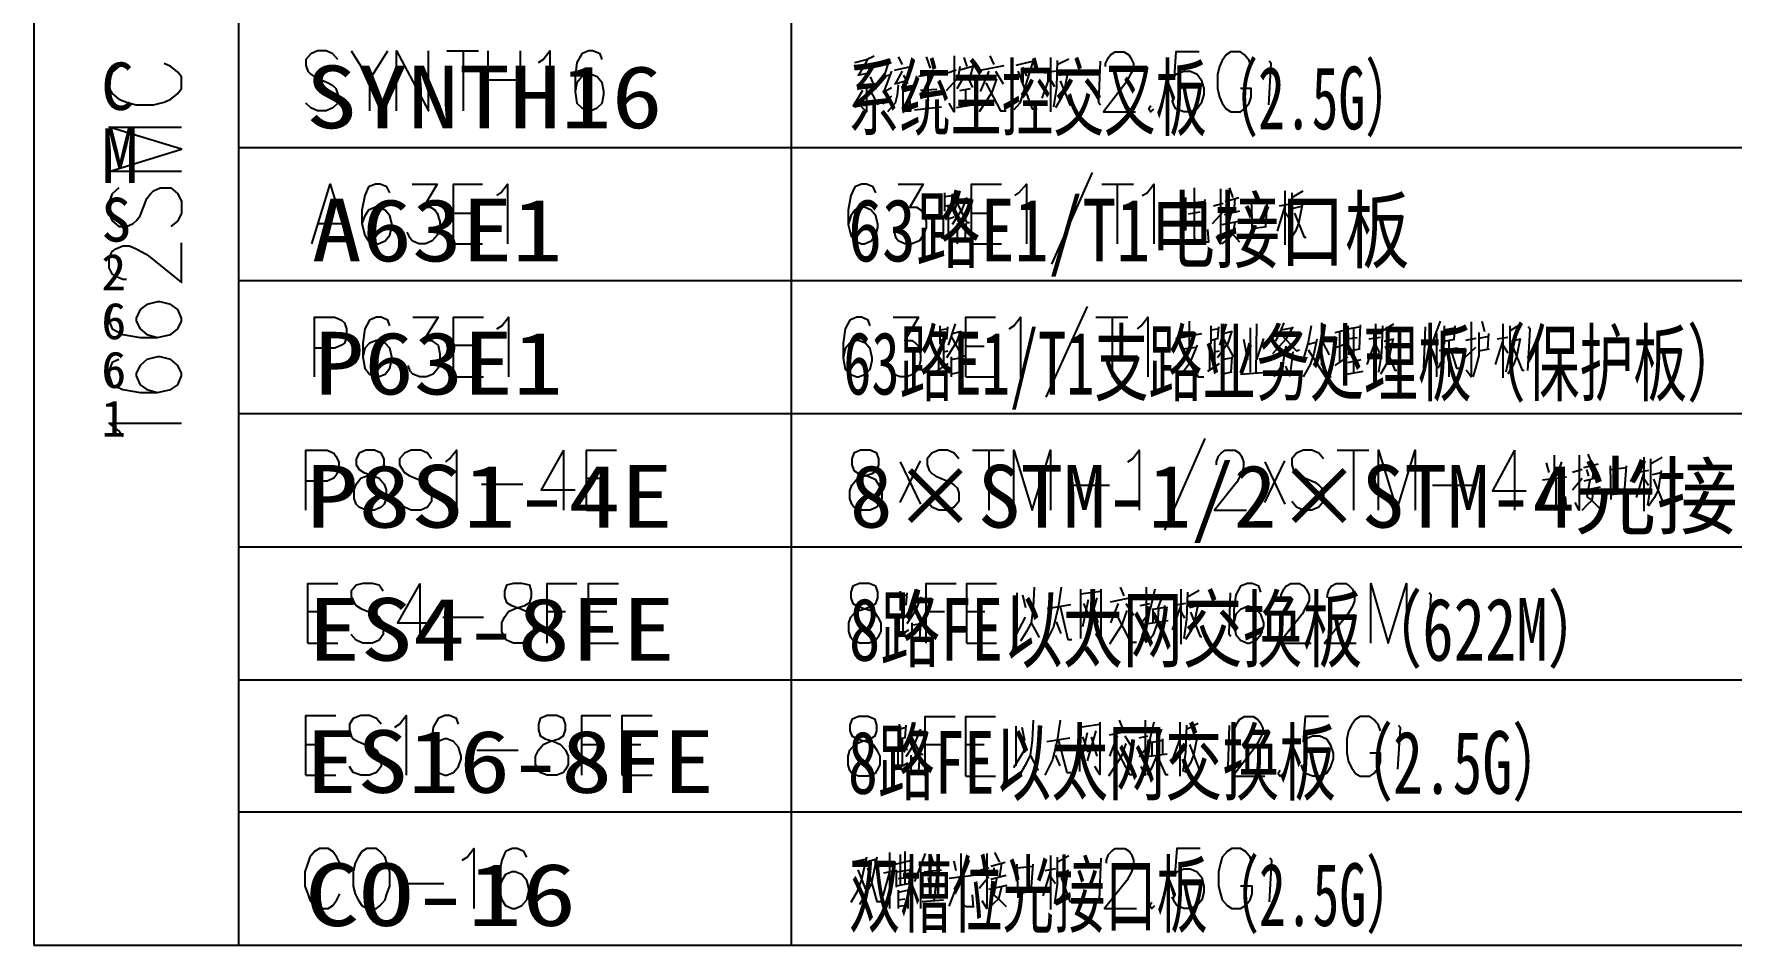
# Model space of a CAD drawing. Header units: metres. Extents: x 17 to 1264, y 17 to 859.
# Drawn here: x 804.8 to 1058.2, y 341.9 to 477.9 of the extents above; entities that cross this region are included whole.
import ezdxf

# ---------------------------------------------------------------- set-up
doc = ezdxf.new("R2010")
doc.units = ezdxf.units.M
for name, color, linetype in [('LINES', 7, 'Continuous'), ('POLYLINES', 4, 'Continuous'), ('TEXTS', 3, 'Continuous')]:
    doc.layers.add(name, color=color, linetype=linetype)

msp = doc.modelspace()

# ---------------------------------------------------------------- linework, layer by layer
at = {"layer": 'LINES'}
for p, q in [((804.81, 777.31), (804.81, 341.86)), ((835.34, 480.67), (835.34, 460.94)), ((917.85, 480.67), (917.85, 460.94)), ((866.44, 475.34), (871.19, 475.34)), ((868.89, 475.34), (868.89, 466.42)), ((872.63, 466.42), (872.63, 475.34)), ((877.39, 475.34), (877.39, 466.42)), ((927.35, 473.62), (929.08, 474.05)), ((929.23, 474.05), (927.93, 471.74)), ((929.08, 474.05), (930.23, 474.62)), ((932.54, 474.19), (931.67, 471.46)), ((933.83, 474.48), (934.41, 473.33)), ((938.01, 474.48), (938.59, 472.75)), ((943.63, 474.34), (944.06, 473.04)), ((947.51, 474.62), (948.09, 473.33)), ((956.59, 474.34), (956.59, 466.27)), ((957.59, 473.33), (959.32, 474.19)), ((927.79, 471.74), (929.23, 472.03)), ((929.95, 473.18), (928.07, 470.02)), ((929.66, 471.46), (930.52, 469.58)), ((932.54, 471.74), (931.53, 471.46)), ((932.83, 472.32), (931.67, 469.3)), ((933.26, 472.46), (935.71, 473.04)), ((934.41, 472.32), (933.4, 470.45)), ((935.27, 470.45), (934.7, 471.74)), ((936.86, 471.6), (939.88, 472.03)), ((938.3, 466.7), (938.3, 471.74)), ((942.47, 472.46), (941.18, 472.03)), ((943.05, 473.04), (942.76, 471.17)), ((944.92, 473.04), (943.05, 472.46)), ((944.06, 471.74), (944.92, 469.87)), ((944.63, 471.6), (945.07, 473.18)), ((946.07, 472.46), (949.67, 473.18)), ((947.37, 472.32), (946.07, 469.3)), ((948.38, 472.32), (949.53, 470.45)), ((953.85, 473.76), (951.4, 473.18)), ((952.41, 472.9), (952.99, 471.6)), ((956.59, 471.89), (955.29, 468.29)), ((957.31, 472.32), (955.58, 472.03)), ((957.88, 471.74), (959.03, 472.03)), ((854.92, 471.02), (854.92, 466.42)), ((872.63, 471.02), (877.39, 471.02)), ((928.51, 469.44), (927.07, 466.99)), ((927.79, 469.87), (930.09, 470.45)), ((929.66, 469.44), (930.81, 467.28)), ((931.53, 469.15), (932.83, 469.87)), ((933.26, 470.45), (934.99, 470.88)), ((939.59, 469.58), (937.15, 469.44)), ((941.03, 469.44), (942.47, 471.02)), ((943.05, 469.44), (944.63, 469.73)), ((943.91, 466.99), (943.91, 469.58)), ((956.59, 471.02), (957.16, 470.02)), ((932.83, 468.58), (931.53, 467.42)), ((936.28, 466.56), (940.31, 466.99)), ((945.07, 467.28), (942.47, 466.85)), ((835.34, 460.94), (924.04, 460.94)), ((835.34, 460.94), (835.34, 441.07)), ((917.85, 460.94), (917.85, 441.07)), ((924.04, 460.94), (1104.76, 460.94)), ((962.78, 457.2), (956.73, 443.52)), ((940.75, 454.18), (940.75, 451.44)), ((940.75, 453.6), (941.9, 453.74)), ((941.9, 454.03), (941.75, 452.3)), ((943.05, 454.46), (942.19, 451.3)), ((964.22, 455.47), (968.97, 455.47)), ((966.52, 455.47), (966.52, 446.54)), ((983.23, 454.9), (983.8, 453.46)), ((991.58, 454.46), (991.58, 446.4)), ((992.59, 453.46), (994.31, 454.46)), ((867.45, 451.15), (870.19, 451.15)), ((941.9, 452.3), (940.75, 452.16)), ((941.32, 452.16), (941.32, 448.13)), ((943.19, 451.44), (941.9, 449.42)), ((942.62, 453.02), (943.91, 453.31)), ((944.06, 453.46), (943.19, 451.3)), ((944.78, 451.15), (947.51, 451.15)), ((976.75, 453.46), (976.75, 448.56)), ((976.75, 452.59), (979.48, 452.88)), ((977.18, 451.01), (978.91, 451.3)), ((979.63, 453.17), (979.19, 449.71)), ((980.78, 449.57), (982.36, 451.3)), ((982.36, 452.59), (980.92, 452.16)), ((984.81, 451.44), (982.51, 450.86)), ((982.65, 452.88), (984.67, 453.46)), ((983.51, 451.01), (982.94, 448.56)), ((983.37, 451.58), (983.08, 452.59)), ((984.09, 453.31), (983.95, 451.3)), ((986.54, 453.17), (986.68, 448.13)), ((986.54, 452.59), (988.84, 452.88)), ((988.7, 449.14), (988.99, 453.17)), ((991.58, 452.16), (990.43, 448.42)), ((992.3, 452.45), (990.71, 452.16)), ((991.58, 451.3), (992.3, 450.29)), ((992.87, 451.87), (994.03, 452.16)), ((847.29, 449.57), (850.75, 449.57)), ((940.31, 447.41), (942.19, 448.56)), ((940.6, 447.7), (940.6, 450.72)), ((941.32, 450.29), (942.19, 450.58)), ((942.62, 449.57), (942.62, 446.54)), ((942.62, 449.14), (943.91, 449.42)), ((943.91, 449.57), (943.77, 447.26)), ((979.34, 449.71), (976.75, 449.28)), ((982.22, 449.42), (984.95, 450)), ((983.66, 448.13), (982.94, 448.56)), ((984.09, 449.71), (983.8, 447.98)), ((986.68, 448.85), (988.84, 449.14)), ((867.45, 446.54), (871.77, 446.54)), ((943.91, 447.26), (942.62, 447.12)), ((944.78, 446.54), (949.24, 446.54)), ((983.66, 448.13), (984.81, 446.83)), ((835.34, 441.07), (924.04, 441.07)), ((835.34, 441.07), (835.34, 421.2)), ((917.85, 441.07), (917.85, 421.2)), ((924.04, 441.07), (1104.76, 441.07)), ((962.06, 437.18), (955.87, 423.65)), ((940.03, 434.3), (940.03, 431.57)), ((940.03, 433.73), (941.03, 433.87)), ((941.18, 434.16), (941.03, 432.43)), ((942.33, 434.59), (941.32, 431.42)), ((941.9, 433.15), (943.05, 433.44)), ((943.19, 433.58), (942.33, 431.42)), ((963.35, 435.6), (968.11, 435.6)), ((965.8, 435.6), (965.8, 426.67)), ((977.32, 431.14), (977.32, 435.02)), ((980.49, 434.3), (980.49, 431.57)), ((980.49, 433.73), (981.5, 433.87)), ((981.64, 434.16), (981.5, 432.43)), ((982.79, 434.59), (981.79, 431.42)), ((982.36, 433.15), (983.51, 433.44)), ((983.66, 433.58), (982.94, 431.42)), ((986.39, 434.02), (986.39, 427.39)), ((987.26, 427.39), (987.4, 434.59)), ((991, 433.73), (992.59, 434.02)), ((997.05, 434.74), (997.05, 428.4)), ((999.07, 433.3), (1000.65, 433.73)), ((999.79, 428.98), (999.79, 433.44)), ((1000.94, 434.3), (1001.08, 429.98)), ((1000.94, 433.87), (1002.67, 434.16)), ((1001.8, 434.02), (1001.8, 427.39)), ((1002.81, 434.45), (1002.67, 430.85)), ((1005.11, 434.59), (1005.11, 426.53)), ((1006.12, 433.58), (1007.85, 434.59)), ((1014.76, 435.02), (1013.18, 430.7)), ((1015.34, 434.3), (1015.34, 431.57)), ((1015.34, 433.73), (1016.92, 434.02)), ((1016.92, 434.3), (1016.78, 432.29)), ((1020.52, 433.3), (1020.52, 429.7)), ((1020.95, 435.02), (1021.39, 433.44)), ((1024.12, 434.59), (1024.12, 426.53)), ((1025.13, 433.58), (1026.86, 434.59)), ((867.45, 431.42), (870.19, 431.42)), ((939.88, 427.68), (939.88, 430.85)), ((941.18, 432.43), (940.03, 432.14)), ((940.6, 432.29), (940.6, 428.26)), ((942.33, 431.57), (941.03, 429.55)), ((943.91, 431.28), (946.65, 431.28)), ((975.31, 432.43), (979.19, 433.15)), ((976.31, 430.85), (978.33, 431.14)), ((978.47, 431.42), (977.32, 428.69)), ((980.35, 427.68), (980.35, 430.85)), ((981.64, 432.43), (980.49, 432.14)), ((981.07, 432.29), (981.07, 428.26)), ((982.94, 431.57), (981.5, 429.55)), ((985.39, 432.29), (985.96, 429.26)), ((987.4, 429.26), (988.41, 432.43)), ((995.03, 431.57), (996.19, 431.86)), ((997.19, 431.86), (998.2, 429.98)), ((999.21, 431.14), (1000.51, 431.57)), ((1001.08, 430.56), (1002.81, 430.85)), ((1001.23, 432.43), (1002.38, 432.58)), ((1005.11, 432.14), (1003.82, 428.54)), ((1005.83, 432.58), (1004.11, 432.29)), ((1005.11, 431.42), (1005.69, 430.27)), ((1006.41, 432), (1007.56, 432.29)), ((1014.19, 433.15), (1014.19, 426.67)), ((1017.35, 430.99), (1014.62, 430.56)), ((1015.34, 432), (1016.92, 432.29)), ((1016.06, 432.14), (1016.06, 426.67)), ((1018.36, 429.55), (1020.09, 431.14)), ((1020.09, 432.43), (1018.51, 432.14)), ((1021.96, 432.72), (1020.52, 432.43)), ((1020.52, 430.56), (1022.11, 430.85)), ((1021.96, 433.15), (1021.82, 430.85)), ((1024.12, 432.14), (1022.97, 428.54)), ((1024.84, 432.58), (1023.26, 432.29)), ((1024.12, 431.42), (1024.84, 430.27)), ((1025.42, 432), (1026.57, 432.29)), ((939.59, 427.54), (941.32, 428.69)), ((940.6, 430.42), (941.32, 430.56)), ((941.75, 429.7), (941.75, 426.67)), ((941.75, 429.26), (943.05, 429.55)), ((943.19, 429.7), (943.05, 427.39)), ((980.06, 427.54), (981.79, 428.69)), ((981.07, 430.42), (981.79, 430.56)), ((982.22, 429.7), (982.22, 426.67)), ((982.22, 429.26), (983.51, 429.55)), ((983.66, 429.7), (983.51, 427.39)), ((990.57, 429.84), (992.59, 430.13)), ((995.32, 428.54), (994.31, 426.67)), ((999.07, 428.4), (1000.94, 429.7)), ((1000.94, 428.83), (1002.95, 429.26)), ((1014.47, 427.97), (1015.91, 430.7)), ((867.45, 426.67), (871.91, 426.67)), ((943.19, 427.39), (941.75, 427.1)), ((943.91, 426.67), (948.38, 426.67)), ((983.66, 427.39), (982.22, 427.1)), ((984.95, 427.1), (988.84, 427.39)), ((1000.79, 427.1), (1003.24, 427.54)), ((835.34, 421.2), (924.04, 421.2)), ((835.34, 421.2), (835.34, 401.33)), ((917.85, 421.2), (917.85, 401.33)), ((924.04, 421.2), (1104.76, 421.2)), ((883.87, 415.73), (883.87, 406.8)), ((944.92, 415.73), (949.67, 415.73)), ((947.37, 415.73), (947.37, 406.8)), ((979.63, 417.46), (973.58, 403.78)), ((999.35, 415.73), (1004.11, 415.73)), ((1001.8, 415.73), (1001.8, 406.8)), ((1025.85, 415.73), (1025.85, 406.8)), ((934.12, 407.95), (937.15, 414.14)), ((934.12, 414), (937.15, 407.66)), ((988.55, 407.95), (991.58, 414.14)), ((988.55, 414), (991.58, 407.66)), ((1031.03, 412.42), (1030.6, 413.86)), ((1031.75, 415.01), (1031.75, 411.55)), ((1032.19, 411.84), (1032.91, 414)), ((1036.22, 413.14), (1038.38, 413.71)), ((1036.79, 415.15), (1037.37, 413.71)), ((1037.66, 413.57), (1037.51, 411.55)), ((1040.11, 413.42), (1040.25, 408.38)), ((1040.11, 412.85), (1042.55, 413.14)), ((1040.25, 412.85), (1042.55, 413.14)), ((1042.27, 409.39), (1042.55, 413.42)), ((1045.15, 414.72), (1045.15, 406.66)), ((1046.15, 413.71), (1047.88, 414.72)), ((871.63, 410.69), (877.82, 410.69)), ((887.32, 411.55), (890.06, 411.55)), ((959.18, 410.54), (965.37, 410.54)), ((1013.61, 410.54), (1019.8, 410.54)), ((1033.63, 411.7), (1030.03, 411.26)), ((1035.93, 412.85), (1034.49, 412.42)), ((1034.49, 409.82), (1035.93, 411.55)), ((1038.52, 411.7), (1036.22, 411.12)), ((1036.94, 411.84), (1036.65, 412.85)), ((1037.08, 411.26), (1036.65, 408.82)), ((1045.15, 412.42), (1043.99, 408.67)), ((1045.87, 412.7), (1044.28, 412.42)), ((1045.15, 411.55), (1045.87, 410.54)), ((1046.44, 412.13), (1047.74, 412.42)), ((1030.03, 407.16), (1031.25, 410.33)), ((1033.63, 406.94), (1033.48, 408.82)), ((1035.93, 409.68), (1038.67, 410.26)), ((1037.23, 408.38), (1036.65, 408.82)), ((1037.23, 408.38), (1038.52, 407.09)), ((1037.66, 409.97), (1037.37, 408.24)), ((1040.25, 409.1), (1042.55, 409.39)), ((887.32, 406.8), (891.79, 406.8)), ((835.34, 401.33), (924.04, 401.33)), ((835.34, 401.33), (835.34, 381.46)), ((917.85, 401.33), (917.85, 381.46)), ((924.04, 401.33), (1104.76, 401.33)), ((862.41, 395.86), (862.41, 386.93)), ((958.17, 395.28), (957.74, 392.26)), ((966.95, 395.28), (967.53, 393.98)), ((934.12, 394.7), (934.12, 391.82)), ((934.12, 393.98), (935.13, 394.13)), ((935.13, 394.42), (934.99, 392.69)), ((936.43, 394.99), (935.42, 391.82)), ((935.85, 393.41), (937.15, 393.7)), ((937.29, 393.84), (936.43, 391.82)), ((951.55, 394.42), (951.55, 388.37)), ((952.41, 394.13), (952.84, 392.26)), ((961.05, 394.99), (961.05, 387.65)), ((961.05, 394.27), (964.07, 394.7)), ((962.2, 393.41), (961.34, 389.38)), ((961.48, 392.83), (962.49, 390.53)), ((963.5, 393.7), (962.2, 389.23)), ((962.78, 392.83), (963.64, 389.95)), ((965.51, 393.12), (969.11, 393.84)), ((966.67, 392.83), (965.51, 389.95)), ((967.82, 392.83), (968.97, 391.1)), ((969.98, 392.54), (971.42, 392.83)), ((972.14, 394.99), (971.42, 391.82)), ((971.85, 393.55), (973.15, 393.84)), ((973.29, 393.98), (972.57, 392.11)), ((976.75, 392.83), (975.02, 392.54)), ((976.03, 394.99), (976.03, 386.78)), ((977.03, 393.84), (978.76, 394.85)), ((845.71, 391.68), (848.44, 391.68)), ((865.87, 390.82), (871.91, 390.82)), ((881.42, 391.68), (884.15, 391.68)), ((887.61, 391.68), (890.35, 391.68)), ((933.98, 388.08), (933.98, 391.1)), ((935.13, 392.69), (934.12, 392.54)), ((934.55, 392.54), (934.55, 388.51)), ((934.55, 390.82), (935.42, 390.96)), ((936.43, 391.82), (935.13, 389.81)), ((938.01, 391.68), (940.75, 391.68)), ((944.06, 391.68), (946.79, 391.68)), ((951.4, 388.08), (952.84, 390.82)), ((956.15, 392.11), (959.61, 392.69)), ((958.03, 392.4), (959.18, 387.5)), ((971.42, 391.54), (969.98, 389.66)), ((974.15, 390.24), (971.13, 389.81)), ((973.58, 392.26), (971.85, 391.97)), ((971.85, 392.11), (971.85, 389.95)), ((973.58, 392.54), (973.43, 390.24)), ((976.03, 392.54), (974.73, 388.94)), ((976.03, 391.68), (976.6, 390.67)), ((977.32, 392.26), (978.47, 392.54)), ((933.55, 387.79), (935.42, 388.94)), ((935.85, 389.95), (935.85, 387.07)), ((935.85, 389.66), (937.15, 389.81)), ((937.15, 389.95), (937, 387.65)), ((958.17, 388.37), (957.45, 390.1)), ((845.71, 386.93), (850.17, 386.93)), ((887.61, 386.93), (892.07, 386.93)), ((937.15, 387.65), (935.85, 387.5)), ((944.06, 386.93), (948.52, 386.93)), ((959.18, 387.5), (959.75, 387.5)), ((835.34, 381.46), (924.04, 381.46)), ((835.34, 381.46), (835.34, 361.73)), ((917.85, 381.46), (917.85, 361.73)), ((924.04, 381.46), (1104.76, 381.46)), ((936.28, 375.12), (935.27, 371.95)), ((958.03, 375.41), (957.59, 372.38)), ((960.91, 375.12), (960.91, 367.78)), ((966.81, 375.41), (967.39, 374.11)), ((971.99, 375.12), (971.27, 371.95)), ((975.88, 375.12), (975.88, 367.06)), ((933.98, 374.83), (933.98, 371.95)), ((933.98, 374.11), (934.99, 374.4)), ((934.99, 372.82), (933.98, 372.67)), ((934.41, 372.82), (934.41, 368.64)), ((934.99, 374.69), (934.84, 372.82)), ((935.71, 373.54), (937, 373.82)), ((937.15, 374.11), (936.28, 371.95)), ((951.4, 374.54), (951.4, 368.64)), ((952.27, 374.4), (952.7, 372.38)), ((956.01, 372.24), (959.47, 372.82)), ((957.74, 372.53), (959.03, 367.63)), ((960.91, 374.4), (963.93, 374.83)), ((962.06, 373.54), (961.19, 369.65)), ((961.34, 372.96), (962.2, 370.66)), ((963.35, 373.82), (962.06, 369.36)), ((962.63, 372.96), (963.5, 370.08)), ((965.37, 373.25), (968.97, 373.97)), ((966.52, 373.1), (965.37, 370.08)), ((967.67, 373.1), (968.83, 371.23)), ((969.83, 372.82), (971.13, 373.1)), ((971.71, 373.68), (973, 373.97)), ((973.15, 374.11), (972.43, 372.24)), ((973.29, 372.67), (973.29, 370.37)), ((975.88, 372.67), (974.59, 369.07)), ((976.6, 373.1), (974.87, 372.82)), ((976.89, 374.11), (978.62, 374.98)), ((977.18, 372.53), (978.33, 372.82)), ((845.42, 371.81), (848.15, 371.81)), ((870.91, 370.94), (877.1, 370.94)), ((886.6, 371.81), (889.34, 371.81)), ((892.65, 371.81), (895.39, 371.81)), ((933.83, 368.21), (933.83, 371.23)), ((934.41, 370.94), (935.27, 371.09)), ((936.28, 371.95), (934.99, 369.94)), ((935.71, 370.22), (935.71, 367.2)), ((935.71, 369.79), (937, 369.94)), ((937, 370.22), (936.86, 367.78)), ((937.87, 371.81), (940.6, 371.81)), ((943.91, 371.81), (946.65, 371.81)), ((951.11, 368.35), (952.7, 370.94)), ((958.03, 368.64), (957.31, 370.22)), ((971.27, 371.66), (969.83, 369.94)), ((974.01, 370.37), (970.99, 369.94)), ((973.29, 372.38), (971.71, 372.1)), ((971.71, 372.24), (971.71, 370.08)), ((975.88, 371.81), (976.46, 370.8)), ((933.4, 368.06), (935.27, 369.07)), ((937, 367.78), (935.71, 367.63)), ((959.03, 367.63), (959.61, 367.63)), ((845.42, 367.2), (849.88, 367.2)), ((892.65, 367.2), (897.11, 367.2)), ((943.91, 367.06), (948.38, 367.06)), ((835.34, 361.73), (924.04, 361.73)), ((835.34, 361.73), (835.34, 341.86)), ((917.85, 361.73), (917.85, 341.86)), ((924.04, 361.73), (1104.76, 361.73)), ((932.54, 355.68), (932.54, 347.33)), ((934.12, 355.39), (934.12, 350.78)), ((934.84, 355.82), (934.84, 350.93)), ((937.87, 355.54), (936.28, 351.36)), ((938.73, 355.25), (939.16, 353.81)), ((943.19, 355.54), (943.19, 352.08)), ((948.23, 355.68), (948.95, 354.24)), ((956.59, 355.25), (956.59, 347.18)), ((957.59, 354.24), (959.32, 355.25)), ((927.5, 354.38), (928.94, 354.67)), ((927.79, 353.09), (928.94, 350.21)), ((929.37, 354.38), (930.52, 354.67)), ((932.54, 352.8), (931.53, 349.2)), ((931.67, 352.66), (933.4, 352.94)), ((932.54, 352.37), (932.97, 351.5)), ((933.4, 353.95), (935.85, 354.53)), ((933.55, 353.09), (933.55, 350.5)), ((933.55, 352.8), (935.56, 353.09)), ((935.56, 353.23), (935.42, 351.07)), ((937.15, 353.81), (937.15, 347.33)), ((937.72, 352.8), (940.31, 353.09)), ((939.59, 352.22), (939.16, 348.48)), ((945.07, 352.22), (941.47, 351.79)), ((942.47, 352.94), (942.19, 354.38)), ((943.63, 352.37), (944.49, 354.53)), ((947.37, 353.38), (945.93, 352.94)), ((947.66, 353.66), (949.82, 354.24)), ((949.96, 352.22), (947.66, 351.65)), ((948.38, 352.37), (948.09, 353.38)), ((949.24, 354.1), (948.95, 352.08)), ((951.55, 353.95), (951.69, 348.91)), ((951.55, 353.38), (953.99, 353.66)), ((951.69, 353.38), (953.99, 353.66)), ((953.71, 349.92), (953.99, 353.95)), ((956.59, 352.94), (955.43, 349.2)), ((957.31, 353.23), (955.72, 352.94)), ((958.03, 352.66), (959.18, 352.94)), ((859.96, 351.07), (866.01, 351.07)), ((935.56, 351.07), (933.55, 350.64)), ((933.83, 351.79), (935.13, 351.94)), ((933.83, 350.06), (933.83, 347.33)), ((933.83, 349.78), (935.27, 350.06)), ((935.27, 350.21), (935.27, 347.33)), ((938.3, 351.94), (938.73, 349.78)), ((941.47, 347.69), (942.69, 350.86)), ((945.93, 350.35), (947.37, 352.08)), ((947.37, 350.21), (950.11, 350.78)), ((948.52, 351.79), (948.09, 349.34)), ((949.24, 350.5), (948.81, 348.77)), ((951.69, 349.63), (953.99, 349.92)), ((956.59, 352.08), (957.31, 351.07)), ((933.83, 348.62), (934.84, 348.77)), ((935.27, 347.76), (933.83, 347.62)), ((937.43, 348.34), (940.6, 348.62)), ((945.07, 347.47), (944.92, 349.34)), ((948.67, 348.91), (948.09, 349.34)), ((948.67, 348.91), (949.96, 347.62)), ((804.81, 341.86), (924.04, 341.86)), ((924.04, 341.86), (1104.76, 341.86))]:
    msp.add_line(p, q, dxfattribs=at)
at = {"layer": 'POLYLINES'}
for points in [[(850.17, 474.05), (849.45, 474.91), (848.44, 475.34), (847.15, 475.34), (846.14, 474.91), (845.42, 474.05), (845.42, 473.18), (845.71, 472.32), (846.14, 471.89), (846.71, 471.46), (848.73, 470.59), (849.45, 470.16), (849.88, 469.73), (850.17, 468.86), (850.17, 467.57), (849.45, 466.85), (848.44, 466.42), (847.15, 466.42), (846.14, 466.85), (845.42, 467.57)], [(852.19, 475.34), (854.92, 471.02), (857.66, 475.34)], [(858.95, 466.42), (858.95, 475.34), (863.71, 466.42), (863.71, 475.34)], [(880.12, 473.62), (880.84, 474.05), (881.85, 475.34), (881.85, 466.42)], [(889.63, 474.05), (889.34, 474.91), (888.19, 475.34), (887.61, 475.34), (886.6, 474.91), (885.88, 473.62), (885.59, 471.46), (885.59, 469.3), (885.88, 467.57), (886.6, 466.85), (887.61, 466.42), (887.9, 466.42), (888.91, 466.85), (889.63, 467.57), (889.91, 468.86), (889.91, 469.3), (889.63, 470.59), (888.91, 471.46), (887.9, 471.89), (887.61, 471.89), (886.6, 471.46), (885.88, 470.59), (885.59, 469.3)], [(942.19, 474.62), (942.19, 466.27), (941.47, 467.57)], [(953.99, 473.9), (952.7, 469.73), (951.98, 467.57), (951.11, 466.56)], [(957.59, 473.9), (957.45, 469.87), (957.02, 466.99)], [(963.97, 473.83), (963.75, 467.68), (964.04, 467.32)], [(964.79, 473.04), (964.79, 473.47), (965.23, 474.34), (965.51, 474.77), (966.23, 475.2), (967.53, 475.2), (968.25, 474.77), (968.54, 474.34), (968.97, 473.47), (968.97, 472.61), (968.54, 471.89), (967.82, 470.59), (964.51, 466.27), (969.26, 466.27)], [(978.76, 475.2), (975.31, 475.2), (975.02, 471.46), (975.31, 471.89), (976.46, 472.32), (977.47, 472.32), (978.47, 471.89), (979.05, 471.02), (979.48, 469.73), (979.48, 468.86), (979.05, 467.57), (978.47, 466.7), (977.47, 466.27), (976.46, 466.27), (975.31, 466.7), (975.02, 467.14), (974.73, 468)], [(986.54, 473.04), (986.25, 473.9), (985.53, 474.77), (984.95, 475.2), (983.51, 475.2), (982.79, 474.77), (982.22, 473.9), (981.79, 473.04), (981.5, 471.89), (981.5, 469.73), (981.79, 468.43), (982.22, 467.57), (982.79, 466.7), (983.51, 466.27), (984.95, 466.27), (985.53, 466.7), (986.25, 467.57), (986.54, 468.43), (986.54, 469.73), (984.95, 469.73)], [(989.16, 467.32), (989.52, 473.47), (989.23, 473.83)], [(818.63, 473.47), (817.48, 473.04), (816.47, 472.18), (816.04, 471.46), (816.04, 469.73), (816.47, 469.01), (817.48, 468.14), (818.63, 467.71), (820.07, 467.28), (822.67, 467.28), (824.25, 467.71), (825.26, 468.14), (826.27, 469.01), (826.84, 469.73), (826.84, 471.46), (826.27, 472.18), (825.26, 473.04), (824.25, 473.47)], [(942.62, 469.73), (943.48, 471.17), (943.63, 471.74)], [(951.69, 472.32), (953.85, 466.7), (954.57, 466.7)], [(959.18, 472.18), (958.6, 469.44), (958.17, 468.29), (957.31, 466.85)], [(929.08, 470.16), (929.08, 466.27), (928.36, 466.99)], [(933.83, 470.3), (933.69, 468.72), (933.4, 467.57), (932.25, 466.27)], [(934.55, 470.45), (934.55, 466.85), (934.84, 466.42), (935.71, 466.42), (935.56, 468.14)], [(948.52, 471.17), (947.8, 469.15), (945.93, 466.27)], [(946.94, 470.59), (949.1, 466.42), (949.96, 466.42)], [(958.03, 470.88), (959.47, 467.28), (959.75, 467.28)], [(971.56, 467.14), (971.27, 466.7), (971.56, 466.27), (971.99, 466.7)], [(826.84, 457.34), (816.04, 457.34), (826.84, 460.66), (816.04, 463.97), (826.84, 463.97)], [(817.48, 454.9), (816.47, 454.03), (816.04, 452.88), (816.04, 451.15), (816.47, 450), (817.48, 449.14), (818.63, 449.14), (819.64, 449.57), (820.07, 450), (820.65, 450.72), (821.66, 453.31), (822.23, 454.03), (822.67, 454.46), (823.67, 454.9), (825.26, 454.9), (826.27, 454.03), (826.84, 452.88), (826.84, 451.15), (826.27, 450), (825.26, 449.14)], [(846.28, 446.54), (849.02, 455.47), (851.75, 446.54)], [(857.95, 454.18), (857.51, 455.04), (856.51, 455.47), (855.79, 455.47), (854.78, 455.04), (854.2, 453.74), (853.77, 451.58), (853.77, 449.57), (854.2, 447.84), (854.78, 446.98), (855.79, 446.54), (856.22, 446.54), (857.23, 446.98), (857.95, 447.84), (858.23, 449.14), (858.23, 449.57), (857.95, 450.72), (857.23, 451.58), (856.22, 452.02), (855.79, 452.02), (854.78, 451.58), (854.2, 450.72), (853.77, 449.57)], [(861.26, 455.47), (865, 455.47), (862.99, 452.02), (863.99, 452.02), (864.71, 451.58), (865, 451.15), (865.43, 449.86), (865.43, 449.14), (865, 447.84), (864.28, 446.98), (863.27, 446.54), (862.27, 446.54), (861.26, 446.98), (860.97, 447.41), (860.54, 448.27)], [(867.45, 446.54), (867.45, 455.47), (871.77, 455.47)], [(873.93, 453.74), (874.51, 454.18), (875.51, 455.47), (875.51, 446.54)], [(930.52, 454.18), (930.09, 455.04), (929.08, 455.47), (928.36, 455.47), (927.35, 455.04), (926.78, 453.74), (926.35, 451.58), (926.35, 449.42), (926.78, 447.84), (927.35, 446.98), (928.36, 446.54), (928.79, 446.54), (929.8, 446.98), (930.52, 447.84), (930.81, 448.99), (930.81, 449.42), (930.52, 450.72), (929.8, 451.58), (928.79, 452.02), (928.36, 452.02), (927.35, 451.58), (926.78, 450.72), (926.35, 449.42)], [(933.83, 455.47), (937.58, 455.47), (935.56, 452.02), (936.57, 452.02), (937.29, 451.58), (937.58, 451.15), (938.01, 449.86), (938.01, 448.99), (937.58, 447.84), (937, 446.98), (935.85, 446.54), (934.84, 446.54), (933.83, 446.98), (933.55, 447.41), (933.26, 448.27)], [(944.78, 446.54), (944.78, 455.47), (949.24, 455.47)], [(951.26, 453.74), (951.83, 454.18), (952.99, 455.47), (952.99, 446.54)], [(970.27, 453.74), (970.99, 454.18), (971.99, 455.47), (971.99, 446.54)], [(978.04, 454.9), (978.04, 447.7), (978.04, 447.41), (978.19, 447.12), (978.62, 446.83), (980.2, 446.83), (980.06, 448.7)], [(981.93, 454.75), (981.93, 446.54), (981.35, 447.7)], [(992.59, 454.18), (992.59, 450.14), (992.15, 447.26)], [(942.62, 452.59), (944.06, 449.71), (944.49, 449.71)], [(994.17, 452.3), (993.59, 449.57), (993.16, 448.42), (992.3, 447.12)], [(993.02, 451.15), (994.46, 447.55), (994.75, 447.55)], [(818.63, 441.22), (818.06, 441.22), (817.05, 441.65), (816.47, 442.08), (816.04, 442.94), (816.04, 444.53), (816.47, 445.39), (817.05, 445.82), (818.06, 446.26), (819.07, 446.26), (820.07, 445.82), (821.66, 444.96), (826.84, 440.78), (826.84, 446.69)], [(982.22, 446.54), (983.23, 447.41), (983.8, 447.98)], [(817.48, 437.47), (816.47, 437.18), (816.04, 435.89), (816.04, 435.02), (816.47, 433.87), (818.06, 433.01), (820.65, 432.58), (823.24, 432.58), (825.26, 433.01), (826.27, 433.87), (826.84, 435.02), (826.84, 435.46), (826.27, 436.75), (825.26, 437.47), (823.67, 437.9), (823.24, 437.9), (821.66, 437.47), (820.65, 436.75), (820.07, 435.46), (820.07, 435.02), (820.65, 433.87), (821.66, 433.01), (823.24, 432.58)], [(846.71, 426.67), (846.71, 435.6), (849.74, 435.6), (850.75, 435.17), (851.18, 434.74), (851.47, 433.87), (851.47, 432.58), (851.18, 431.71), (850.75, 431.42), (849.74, 430.99), (846.71, 430.99)], [(857.95, 434.3), (857.66, 435.17), (856.65, 435.6), (855.93, 435.6), (854.92, 435.17), (854.2, 433.87), (853.91, 431.71), (853.91, 429.7), (854.2, 427.97), (854.92, 427.1), (855.93, 426.67), (856.22, 426.67), (857.23, 427.1), (857.95, 427.97), (858.23, 429.26), (858.23, 429.7), (857.95, 430.99), (857.23, 431.71), (856.22, 432.14), (855.93, 432.14), (854.92, 431.71), (854.2, 430.99), (853.91, 429.7)], [(861.4, 435.6), (865.15, 435.6), (862.99, 432.14), (864.14, 432.14), (864.71, 431.71), (865.15, 431.42), (865.43, 430.13), (865.43, 429.26), (865.15, 427.97), (864.43, 427.1), (863.42, 426.67), (862.41, 426.67), (861.4, 427.1), (860.97, 427.54), (860.68, 428.4)], [(867.45, 426.67), (867.45, 435.6), (871.91, 435.6)], [(873.93, 433.87), (874.65, 434.3), (875.66, 435.6), (875.66, 426.67)], [(929.66, 434.3), (929.37, 435.17), (928.36, 435.6), (927.64, 435.6), (926.63, 435.17), (925.91, 433.87), (925.63, 431.71), (925.63, 429.55), (925.91, 427.82), (926.63, 427.1), (927.64, 426.67), (927.93, 426.67), (928.94, 427.1), (929.66, 427.82), (929.95, 429.12), (929.95, 429.55), (929.66, 430.85), (928.94, 431.71), (927.93, 432.14), (927.64, 432.14), (926.63, 431.71), (925.91, 430.85), (925.63, 429.55)], [(933.11, 435.6), (936.86, 435.6), (934.84, 432.14), (935.85, 432.14), (936.43, 431.71), (936.86, 431.28), (937.15, 429.98), (937.15, 429.12), (936.86, 427.82), (936.14, 427.1), (935.13, 426.67), (934.12, 426.67), (933.11, 427.1), (932.68, 427.54), (932.39, 428.26)], [(943.91, 426.67), (943.91, 435.6), (948.38, 435.6)], [(950.39, 433.87), (951.11, 434.3), (952.12, 435.6), (952.12, 426.67)], [(969.55, 433.87), (970.12, 434.3), (971.13, 435.6), (971.13, 426.67)], [(992.73, 434.16), (991.72, 432.29), (989.71, 430.13)], [(991.43, 434.74), (990.86, 433.44), (990.14, 432)], [(995.47, 434.3), (995.03, 431.86), (994.31, 429.26)], [(1006.12, 434.3), (1005.98, 430.27), (1005.55, 427.39)], [(1012.5, 434.15), (1012.28, 427.99), (1012.57, 427.64)], [(1019.37, 434.88), (1019.37, 426.67), (1018.65, 427.68)], [(1025.13, 434.3), (1025.13, 430.27), (1024.55, 427.39)], [(1027.82, 427.64), (1028.18, 433.79), (1027.9, 434.15)], [(941.75, 432.72), (943.34, 429.84), (943.77, 429.84)], [(982.22, 432.72), (983.8, 429.84), (984.23, 429.84)], [(991.72, 431.28), (991.29, 428.98), (990.86, 427.97), (989.99, 426.67)], [(991, 433.01), (993.31, 430.56), (993.74, 430.7)], [(996.33, 432.29), (995.9, 430.13), (995.32, 428.54)], [(1007.71, 432.43), (1007.13, 429.7), (1006.7, 428.54), (1005.83, 427.1)], [(1006.55, 431.28), (1007.99, 427.68), (1008.28, 427.68)], [(1026.71, 432.43), (1026.14, 429.7), (1025.71, 428.54), (1024.84, 427.1)], [(1025.56, 431.28), (1027, 427.68), (1027.29, 427.68)], [(817.48, 429.26), (816.47, 428.83), (816.04, 427.68), (816.04, 426.82), (816.47, 425.52), (818.06, 424.8), (820.65, 424.37), (823.24, 424.37), (825.26, 424.8), (826.27, 425.52), (826.84, 426.82), (826.84, 427.25), (826.27, 428.4), (825.26, 429.26), (823.67, 429.7), (823.24, 429.7), (821.66, 429.26), (820.65, 428.4), (820.07, 427.25), (820.07, 426.82), (820.65, 425.52), (821.66, 424.8), (823.24, 424.37)], [(977.32, 428.69), (976.6, 427.68), (975.31, 426.67)], [(976.46, 430.13), (978.62, 426.67), (979.48, 426.67)], [(992.73, 430.42), (992.3, 426.82), (991.72, 428.26)], [(995.03, 430.7), (997.63, 426.67), (998.49, 426.67)], [(1016.35, 430.7), (1017.21, 427.97), (1017.64, 427.97)], [(1019.66, 426.67), (1020.09, 427.97), (1020.52, 429.7)], [(818.06, 417.74), (817.48, 418.61), (816.04, 419.76), (826.84, 419.76)], [(845.42, 406.8), (845.42, 415.73), (848.59, 415.73), (849.59, 415.3), (849.88, 414.86), (850.31, 414), (850.31, 412.85), (849.88, 411.98), (849.59, 411.55), (848.59, 411.12), (845.42, 411.12)], [(854.35, 415.73), (853.34, 415.3), (852.91, 414.43), (852.91, 413.57), (853.34, 412.85), (854.06, 412.42), (855.35, 411.98), (856.36, 411.55), (857.08, 410.69), (857.37, 409.82), (857.37, 408.53), (857.08, 407.66), (856.65, 407.23), (855.64, 406.8), (854.35, 406.8), (853.34, 407.23), (852.91, 407.66), (852.62, 408.53), (852.62, 409.82), (852.91, 410.69), (853.63, 411.55), (854.63, 411.98), (856.07, 412.42), (856.65, 412.85), (857.08, 413.57), (857.08, 414.43), (856.65, 415.3), (855.64, 415.73), (854.35, 415.73)], [(864.14, 414.43), (863.56, 415.3), (862.55, 415.73), (861.11, 415.73), (860.11, 415.3), (859.39, 414.43), (859.39, 413.57), (859.82, 412.85), (860.11, 412.42), (860.83, 411.98), (862.84, 411.12), (863.56, 410.69), (863.85, 410.26), (864.14, 409.39), (864.14, 408.1), (863.56, 407.23), (862.55, 406.8), (861.11, 406.8), (860.11, 407.23), (859.39, 408.1)], [(866.3, 414), (866.87, 414.43), (867.88, 415.73), (867.88, 406.8)], [(883.87, 415.73), (880.55, 409.82), (885.59, 409.82)], [(887.32, 406.8), (887.32, 415.73), (891.79, 415.73)], [(928.22, 415.73), (927.21, 415.3), (926.92, 414.43), (926.92, 413.57), (927.21, 412.7), (927.93, 412.27), (929.37, 411.84), (930.38, 411.41), (930.95, 410.54), (931.39, 409.68), (931.39, 408.53), (930.95, 407.66), (930.67, 407.23), (929.66, 406.8), (928.22, 406.8), (927.21, 407.23), (926.92, 407.66), (926.63, 408.53), (926.63, 409.68), (926.92, 410.54), (927.64, 411.41), (928.65, 411.84), (929.95, 412.27), (930.67, 412.7), (930.95, 413.57), (930.95, 414.43), (930.67, 415.3), (929.66, 415.73), (928.22, 415.73)], [(942.91, 414.43), (942.19, 415.3), (941.18, 415.73), (939.88, 415.73), (938.87, 415.3), (938.15, 414.43), (938.15, 413.57), (938.44, 412.7), (938.87, 412.27), (939.45, 411.84), (941.61, 410.98), (942.19, 410.54), (942.62, 410.11), (942.91, 409.39), (942.91, 408.1), (942.19, 407.23), (941.18, 406.8), (939.88, 406.8), (938.87, 407.23), (938.15, 408.1)], [(951.11, 406.8), (951.11, 415.73), (953.85, 406.8), (956.59, 415.73), (956.59, 406.8)], [(968.11, 414), (968.83, 414.43), (969.83, 415.73), (969.83, 406.8)], [(981.35, 413.57), (981.35, 414), (981.64, 414.86), (982.07, 415.3), (982.65, 415.73), (984.09, 415.73), (984.81, 415.3), (985.1, 414.86), (985.39, 414), (985.39, 413.14), (985.1, 412.27), (984.38, 410.98), (981.07, 406.8), (985.82, 406.8)], [(997.34, 414.43), (996.62, 415.3), (995.61, 415.73), (994.31, 415.73), (993.31, 415.3), (992.59, 414.43), (992.59, 413.57), (992.87, 412.7), (993.31, 412.27), (993.88, 411.84), (996.04, 410.98), (996.62, 410.54), (997.05, 410.11), (997.34, 409.39), (997.34, 408.1), (996.62, 407.23), (995.61, 406.8), (994.31, 406.8), (993.31, 407.23), (992.59, 408.1)], [(1005.55, 406.8), (1005.55, 415.73), (1008.28, 406.8), (1011.02, 415.73), (1011.02, 406.8)], [(1025.85, 415.73), (1022.54, 409.68), (1027.58, 409.68)], [(1035.5, 415.01), (1035.5, 406.8), (1034.92, 407.95)], [(1046.15, 414.43), (1046.15, 410.4), (1045.72, 407.52)], [(1032.04, 411.55), (1032.04, 407.38), (1032.47, 407.09), (1033.63, 407.09)], [(1047.74, 412.7), (1047.31, 409.82), (1046.73, 408.67), (1045.87, 407.38)], [(1046.59, 411.41), (1048.03, 407.81), (1048.31, 407.81)], [(1035.93, 406.8), (1036.79, 407.66), (1037.37, 408.24)], [(845.71, 386.93), (845.71, 395.86), (850.17, 395.86)], [(856.94, 394.7), (856.36, 395.57), (855.35, 395.86), (853.91, 395.86), (852.91, 395.57), (852.19, 394.7), (852.19, 393.84), (852.62, 392.98), (852.91, 392.54), (853.63, 392.11), (855.64, 391.25), (856.36, 390.82), (856.65, 390.38), (856.94, 389.52), (856.94, 388.22), (856.36, 387.36), (855.35, 386.93), (853.91, 386.93), (852.91, 387.36), (852.19, 388.22)], [(862.41, 395.86), (859.1, 389.95), (864.14, 389.95)], [(876.38, 395.86), (875.37, 395.57), (875.08, 394.7), (875.08, 393.84), (875.37, 392.98), (876.09, 392.54), (877.39, 392.11), (878.39, 391.68), (879.11, 390.82), (879.4, 389.95), (879.4, 388.66), (879.11, 387.79), (878.83, 387.36), (877.67, 386.93), (876.38, 386.93), (875.37, 387.36), (875.08, 387.79), (874.65, 388.66), (874.65, 389.95), (875.08, 390.82), (875.66, 391.68), (876.67, 392.11), (878.11, 392.54), (878.83, 392.98), (879.11, 393.84), (879.11, 394.7), (878.83, 395.57), (877.67, 395.86), (876.38, 395.86)], [(881.42, 386.93), (881.42, 395.86), (885.88, 395.86)], [(887.61, 386.93), (887.61, 395.86), (892.07, 395.86)], [(928.07, 395.86), (927.07, 395.42), (926.78, 394.56), (926.78, 393.7), (927.07, 392.83), (927.79, 392.4), (929.23, 391.97), (930.23, 391.68), (930.81, 390.82), (931.24, 389.95), (931.24, 388.66), (930.81, 387.79), (930.52, 387.36), (929.51, 386.93), (928.07, 386.93), (927.07, 387.36), (926.78, 387.79), (926.49, 388.66), (926.49, 389.95), (926.78, 390.82), (927.5, 391.68), (928.51, 391.97), (929.8, 392.4), (930.52, 392.83), (930.81, 393.7), (930.81, 394.56), (930.52, 395.42), (929.51, 395.86), (928.07, 395.86)], [(938.01, 386.93), (938.01, 395.86), (942.47, 395.86)], [(944.06, 386.93), (944.06, 395.86), (948.52, 395.86)], [(954.14, 395.28), (953.99, 392.26), (953.71, 389.95), (954.86, 387.79)], [(970.84, 395.28), (970.84, 387.07), (970.27, 388.37)], [(987.98, 394.56), (987.69, 395.42), (986.68, 395.86), (985.96, 395.86), (984.95, 395.42), (984.23, 394.13), (983.95, 391.97), (983.95, 389.95), (984.23, 388.22), (984.95, 387.36), (985.96, 386.93), (986.25, 386.93), (987.26, 387.36), (987.98, 388.22), (988.41, 389.52), (988.41, 389.95), (987.98, 391.25), (987.26, 391.97), (986.25, 392.4), (985.96, 392.4), (984.95, 391.97), (984.23, 391.25), (983.95, 389.95)], [(991, 393.7), (991, 394.13), (991.43, 394.99), (991.72, 395.42), (992.44, 395.86), (993.74, 395.86), (994.46, 395.42), (994.75, 394.99), (995.18, 394.13), (995.18, 393.26), (994.75, 392.4), (994.17, 391.25), (990.71, 386.93), (995.47, 386.93)], [(997.91, 393.7), (997.91, 394.13), (998.2, 394.99), (998.49, 395.42), (999.21, 395.86), (1000.65, 395.86), (1001.23, 395.42), (1001.66, 394.99), (1001.95, 394.13), (1001.95, 393.26), (1001.66, 392.4), (1000.94, 391.25), (997.48, 386.93), (1002.23, 386.93)], [(1004.39, 386.93), (1004.39, 395.86), (1006.99, 386.93), (1009.72, 395.86), (1009.72, 386.93)], [(935.85, 392.98), (937.29, 390.24), (937.72, 390.24)], [(964.07, 394.99), (964.07, 387.07), (963.35, 388.37)], [(977.03, 394.56), (976.89, 390.53), (976.46, 387.65)], [(978.62, 392.83), (978.04, 389.95), (977.61, 388.94), (976.75, 387.5)], [(983.4, 394.46), (983.19, 388.31), (983.48, 387.95)], [(1013.02, 387.95), (1013.38, 394.1), (1013.09, 394.46)], [(957.74, 392.26), (957.02, 389.38), (955.87, 387.07)], [(967.96, 391.82), (967.24, 389.66), (965.37, 386.78)], [(966.38, 391.25), (968.54, 387.07), (969.4, 387.07)], [(972.71, 392.11), (972.57, 389.95), (971.85, 388.08), (971.13, 387.07)], [(977.47, 391.54), (978.91, 387.94), (979.19, 387.94)], [(953.71, 389.95), (952.99, 388.66), (952.12, 387.22)], [(972.57, 389.95), (973.87, 387.07), (974.3, 387.07)], [(845.42, 367.2), (845.42, 376.13), (849.88, 376.13)], [(856.65, 374.83), (855.93, 375.7), (854.92, 376.13), (853.63, 376.13), (852.47, 375.7), (851.9, 374.83), (851.9, 373.97), (852.19, 373.1), (852.47, 372.67), (853.19, 372.24), (855.21, 371.38), (855.93, 370.94), (856.22, 370.51), (856.65, 369.65), (856.65, 368.5), (855.93, 367.63), (854.92, 367.2), (853.63, 367.2), (852.47, 367.63), (851.9, 368.5)], [(858.67, 374.4), (859.39, 374.83), (860.39, 376.13), (860.39, 367.2)], [(868.17, 374.83), (867.88, 375.7), (866.87, 376.13), (866.15, 376.13), (865.15, 375.7), (864.43, 374.4), (864.14, 372.24), (864.14, 370.08), (864.43, 368.5), (865.15, 367.63), (866.15, 367.2), (866.44, 367.2), (867.45, 367.63), (868.17, 368.5), (868.6, 369.65), (868.6, 370.08), (868.17, 371.38), (867.45, 372.24), (866.44, 372.67), (866.15, 372.67), (865.15, 372.24), (864.43, 371.38), (864.14, 370.08)], [(881.42, 376.13), (880.41, 375.7), (880.12, 374.83), (880.12, 373.97), (880.41, 373.1), (881.13, 372.67), (882.43, 372.24), (883.43, 371.81), (884.15, 370.94), (884.59, 370.08), (884.59, 368.78), (884.15, 368.06), (883.87, 367.63), (882.86, 367.2), (881.42, 367.2), (880.41, 367.63), (880.12, 368.06), (879.69, 368.78), (879.69, 370.08), (880.12, 370.94), (880.84, 371.81), (881.85, 372.24), (883.15, 372.67), (883.87, 373.1), (884.15, 373.97), (884.15, 374.83), (883.87, 375.7), (882.86, 376.13), (881.42, 376.13)], [(886.6, 367.2), (886.6, 376.13), (890.92, 376.13)], [(892.65, 367.2), (892.65, 376.13), (897.11, 376.13)], [(927.93, 375.98), (926.92, 375.55), (926.63, 374.69), (926.63, 373.82), (926.92, 373.1), (927.64, 372.67), (929.08, 372.24), (930.09, 371.81), (930.67, 370.94), (931.1, 370.08), (931.1, 368.78), (930.67, 367.92), (930.38, 367.49), (929.37, 367.06), (927.93, 367.06), (926.92, 367.49), (926.63, 367.92), (926.35, 368.78), (926.35, 370.08), (926.63, 370.94), (927.35, 371.81), (928.36, 372.24), (929.66, 372.67), (930.38, 373.1), (930.67, 373.82), (930.67, 374.69), (930.38, 375.55), (929.37, 375.98), (927.93, 375.98)], [(937.87, 367.06), (937.87, 375.98), (942.33, 375.98)], [(943.91, 367.06), (943.91, 375.98), (948.38, 375.98)], [(953.99, 375.41), (953.85, 372.38), (953.56, 370.22), (954.71, 367.92)], [(963.93, 375.12), (963.93, 367.34), (963.21, 368.5)], [(970.7, 375.41), (970.7, 367.2), (970.12, 368.5)], [(984.09, 373.82), (984.09, 374.26), (984.52, 375.12), (984.81, 375.55), (985.53, 375.98), (986.83, 375.98), (987.55, 375.55), (987.83, 375.12), (988.27, 374.26), (988.27, 373.54), (987.83, 372.67), (987.11, 371.38), (983.8, 367.06), (988.55, 367.06)], [(998.06, 375.98), (994.6, 375.98), (994.31, 372.24), (994.6, 372.67), (995.75, 373.1), (996.76, 373.1), (997.77, 372.67), (998.35, 371.81), (998.78, 370.51), (998.78, 369.65), (998.35, 368.35), (997.77, 367.49), (996.76, 367.06), (995.75, 367.06), (994.6, 367.49), (994.31, 367.92), (994.03, 368.78)], [(1005.83, 373.82), (1005.55, 374.69), (1004.83, 375.55), (1004.25, 375.98), (1002.81, 375.98), (1002.09, 375.55), (1001.51, 374.69), (1001.08, 373.82), (1000.79, 372.67), (1000.79, 370.51), (1001.08, 369.22), (1001.51, 368.35), (1002.09, 367.49), (1002.81, 367.06), (1004.25, 367.06), (1004.83, 367.49), (1005.55, 368.35), (1005.83, 369.22), (1005.83, 370.51), (1004.25, 370.51)], [(935.71, 373.1), (937.15, 370.37), (937.58, 370.37)], [(976.89, 374.69), (976.75, 370.66), (976.31, 367.78)], [(978.47, 372.96), (977.9, 370.22), (977.47, 369.07), (976.6, 367.63)], [(983.26, 374.62), (983.04, 368.47), (983.33, 368.11)], [(1008.45, 368.11), (1008.81, 374.26), (1008.52, 374.62)], [(953.56, 370.22), (952.84, 368.78), (951.98, 367.34)], [(957.59, 372.38), (956.87, 369.5), (955.72, 367.2)], [(967.82, 371.95), (967.1, 369.94), (965.23, 367.06)], [(966.23, 371.38), (968.39, 367.34), (969.26, 367.34)], [(972.57, 372.24), (972.43, 370.22), (971.71, 368.35), (970.99, 367.2)], [(972.43, 370.22), (973.72, 367.34), (974.15, 367.34)], [(977.32, 371.81), (978.76, 368.06), (979.05, 368.06)], [(990.86, 367.92), (990.57, 367.49), (990.86, 367.06), (991.29, 367.49)], [(850.46, 354.1), (850.03, 354.96), (849.45, 355.82), (848.73, 356.26), (847.43, 356.26), (846.71, 355.82), (845.99, 354.96), (845.71, 354.1), (845.27, 352.8), (845.27, 350.64), (845.71, 349.49), (845.99, 348.62), (846.71, 347.76), (847.43, 347.33), (848.73, 347.33), (849.45, 347.76), (850.03, 348.62), (850.46, 349.49)], [(854.49, 356.26), (853.77, 355.82), (853.19, 354.96), (852.76, 354.1), (852.47, 352.8), (852.47, 350.64), (852.76, 349.49), (853.19, 348.62), (853.77, 347.76), (854.49, 347.33), (855.93, 347.33), (856.51, 347.76), (857.23, 348.62), (857.51, 349.49), (857.95, 350.64), (857.95, 352.8), (857.51, 354.1), (857.23, 354.96), (856.51, 355.82), (855.93, 356.26), (854.49, 356.26)], [(868.75, 354.53), (869.47, 354.96), (870.47, 356.26), (870.47, 347.33)], [(878.39, 354.96), (877.96, 355.82), (876.95, 356.26), (876.23, 356.26), (875.23, 355.82), (874.65, 354.53), (874.22, 352.37), (874.22, 350.35), (874.65, 348.62), (875.23, 347.76), (876.23, 347.33), (876.67, 347.33), (877.67, 347.76), (878.39, 348.62), (878.68, 349.92), (878.68, 350.35), (878.39, 351.5), (877.67, 352.37), (876.67, 352.8), (876.23, 352.8), (875.23, 352.37), (874.65, 351.5), (874.22, 350.35)], [(929.08, 354.96), (928.36, 351.65), (927.64, 349.78), (926.78, 348.19)], [(930.67, 354.96), (929.8, 350.93), (928.07, 347.9)], [(947.08, 355.54), (947.08, 347.33), (946.36, 348.48)], [(957.59, 354.96), (957.59, 350.93), (957.16, 348.05)], [(964.07, 354.83), (963.85, 348.67), (964.14, 348.32)], [(964.94, 354.1), (964.94, 354.53), (965.23, 355.39), (965.66, 355.82), (966.23, 356.26), (967.67, 356.26), (968.39, 355.82), (968.68, 355.39), (968.97, 354.53), (968.97, 353.66), (968.68, 352.8), (967.96, 351.5), (964.65, 347.33), (969.4, 347.33)], [(978.91, 356.26), (975.45, 356.26), (975.16, 352.37), (975.45, 352.8), (976.46, 353.23), (977.47, 353.23), (978.47, 352.8), (979.19, 351.94), (979.48, 350.64), (979.48, 349.78), (979.19, 348.62), (978.47, 347.76), (977.47, 347.33), (976.46, 347.33), (975.45, 347.76), (975.16, 348.19), (974.73, 349.06)], [(986.68, 354.1), (986.39, 354.96), (985.67, 355.82), (984.95, 356.26), (983.66, 356.26), (982.94, 355.82), (982.22, 354.96), (981.93, 354.1), (981.64, 352.8), (981.64, 350.64), (981.93, 349.49), (982.22, 348.62), (982.94, 347.76), (983.66, 347.33), (984.95, 347.33), (985.67, 347.76), (986.39, 348.62), (986.68, 349.49), (986.68, 350.64), (984.95, 350.64)], [(989.26, 348.32), (989.62, 354.47), (989.33, 354.83)], [(929.23, 353.38), (930.67, 348.34), (931.24, 348.34)], [(959.18, 353.09), (958.75, 350.35), (958.31, 349.2), (957.31, 347.9)], [(943.48, 352.08), (943.48, 347.9), (943.91, 347.62), (945.07, 347.62)], [(958.17, 351.94), (959.47, 348.34), (959.75, 348.34)], [(947.37, 347.33), (948.23, 348.19), (948.81, 348.77)], [(971.71, 348.19), (971.42, 347.76), (971.71, 347.33), (972.14, 347.76)]]:
    msp.add_lwpolyline(points, dxfattribs=at)

# ---------------------------------------------------------------- texts
at = {"layer": 'TEXTS'}
for s, width, p in [('系统主控交叉板（2.5G）', 0.628736, (926.35, 463.65)), ('SYNTH16', 1.194534, (845.42, 463.8)), ('63路E1/T1电接口板', 0.795207, (926.35, 443.92)), ('A63E1', 1.175439, (846.28, 443.92)), ('P63E1', 1.16332, (846.71, 424.05)), ('63路E1/T1支路业务处理板（保护板）', 0.66109, (925.63, 424.05)), ('P8S1-4E', 1.229149, (845.42, 404.18)), ('ES4-8FE', 1.229245, (845.71, 384.31)), ('8路FE以太网交换板（622M）', 0.734964, (926.49, 384.31)), ('8路FE以太网交换板（2.5G）', 0.698643, (926.35, 364.44)), ('ES16-8FE', 1.196748, (845.42, 364.58)), ('双槽位光接口板（2.5G）', 0.628736, (926.49, 344.71)), ('CO-16', 1.272434, (845.27, 344.71))]:
    msp.add_text(s, height=9.36, dxfattribs=dict(at, width=width)).set_placement(p)
for s, height, p in [('C', 7.09, (814.87, 466.53)), ('M', 8.18, (814.87, 455.62)), ('S', 6.55, (814.87, 446.88)), ('2', 5.46, (814.87, 439.59)), ('6', 5.46, (814.87, 432.31)), ('6', 5.46, (814.87, 425.03)), ('1', 5.46, (814.87, 417.74)), ('8×STM-1/2×STM-4光接口板', 9.36, (926.63, 404.18))]:
    msp.add_text(s, height=height, dxfattribs=at).set_placement(p)

doc.saveas('drawing.dxf')
